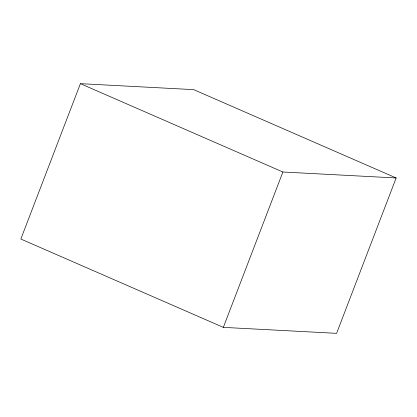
<?xml version="1.0" encoding="UTF-8"?>
<svg xmlns="http://www.w3.org/2000/svg" width="417" height="417" viewBox="0 0 417 417"><rect width="100%" height="100%" fill="white"/><g stroke="black" fill="none" stroke-linecap="round" stroke-linejoin="round"><path stroke-width="0.63" d="M80.398 83.666L20.85 239.03L223.34 327.366L336.602 333.334L396.15 177.97L193.66 89.634L80.398 83.666L282.888 172.002L396.15 177.97M223.34 327.366L282.888 172.002"/></g></svg>
